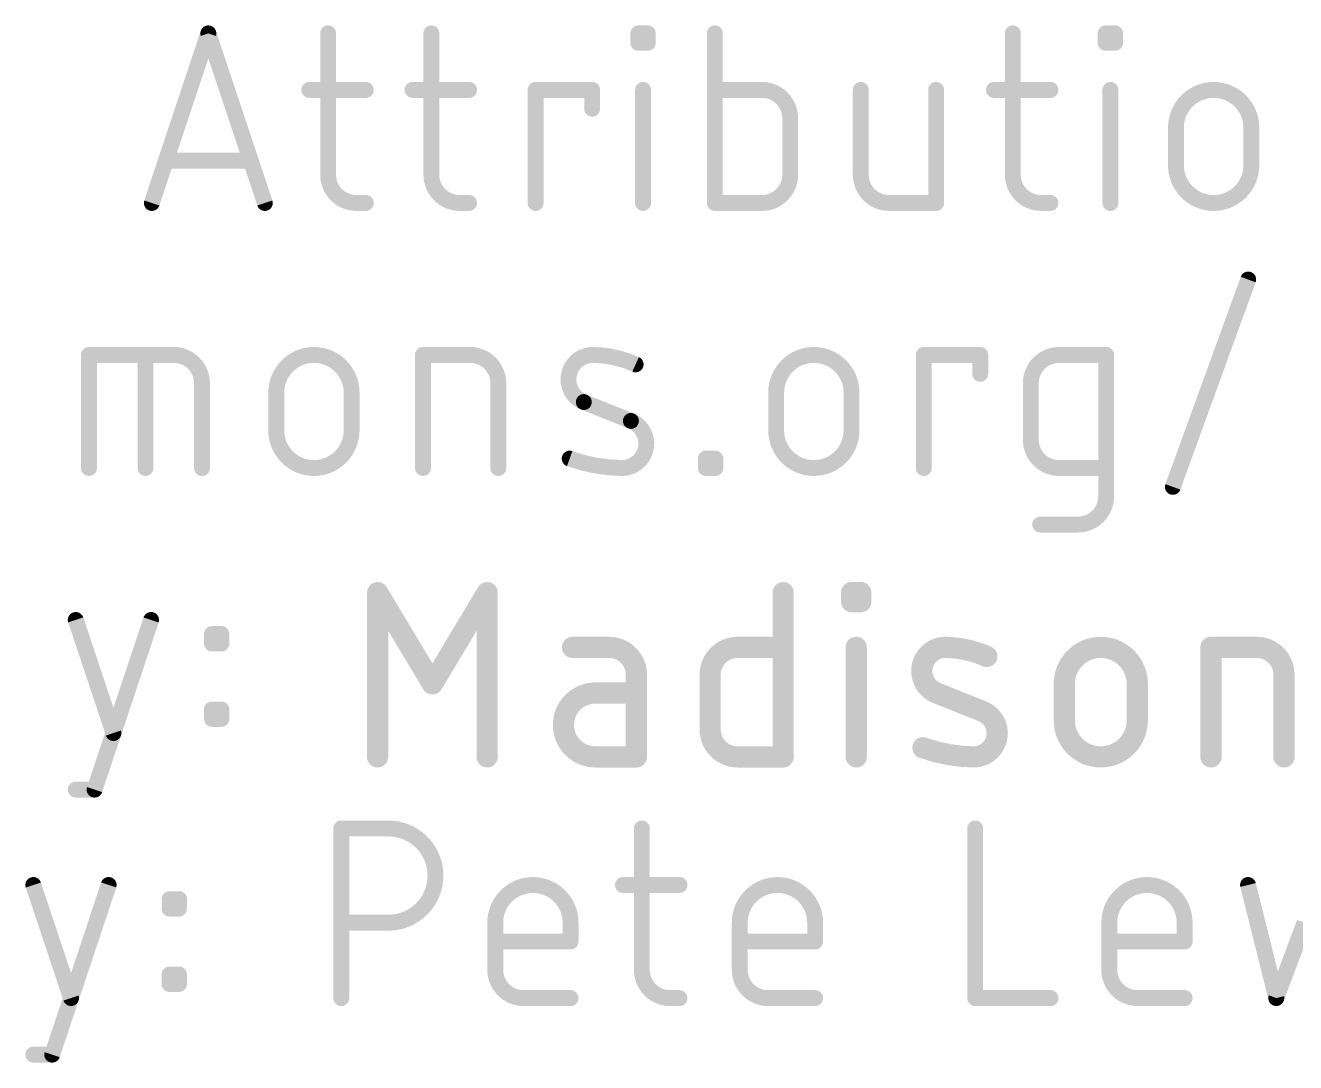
# Model space of a CAD drawing. Extents: x -27.9 to 58.7, y -12 to 40.1.
# Drawn here: x 16.16 to 28.33, y -11.97 to -2.03 of the extents above; entities that cross this region are included whole.
import ezdxf

# ---------------------------------------------------------------- set-up
doc = ezdxf.new("R2010")
doc.units = 0
doc.layers.add('51', color=53, linetype='CONTINUOUS')

msp = doc.modelspace()

# ---------------------------------------------------------------- linework, layer by layer
at = {"layer": '51'}
for points, const_width in [([(17.3673, -3.7338), (17.9091, -2.1082)], 0.1524), ([(17.9091, -2.1082), (18.451, -3.7338)], 0.1524), ([(19.0577, -2.1082), (19.0577, -3.4629)], 0.1524), ([(20.0477, -2.1082), (20.0477, -3.4629)], 0.1524), ([(22.0323, -2.1985), (22.0323, -2.1082)], 0.1524), ([(22.0323, -2.1082), (22.1226, -2.1082)], 0.1524), ([(22.1226, -2.1082), (22.1226, -2.1985)], 0.1524), ([(22.7656, -2.1082), (22.7656, -3.7338)], 0.1524), ([(25.6228, -2.1082), (25.6228, -3.4629)], 0.1524), ([(26.5132, -2.1985), (26.5132, -2.1082)], 0.1524), ([(26.5132, -2.1082), (26.6035, -2.1082)], 0.1524), ([(26.6035, -2.1082), (26.6035, -2.1985)], 0.1524), ([(22.1226, -2.1985), (22.0323, -2.1985)], 0.1524), ([(26.6035, -2.1985), (26.5132, -2.1985)], 0.1524), ([(18.8771, -2.6501), (19.4189, -2.6501)], 0.1524), ([(19.867, -2.6501), (20.4089, -2.6501)], 0.1524), ([(21.0473, -3.7338), (21.0473, -2.6501)], 0.1524), ([(21.0473, -2.6501), (21.5892, -2.6501)], 0.1524), ([(21.5892, -2.6501), (21.5892, -2.8307)], 0.1524), ([(22.0774, -3.7338), (22.0774, -2.6501)], 0.1524), ([(23.2172, -2.6501), (22.7656, -2.6501)], 0.1524), ([(24.1651, -2.6501), (24.1651, -3.4629)], 0.1524), ([(24.8876, -3.7338), (24.8876, -2.6501)], 0.1524), ([(25.4422, -2.6501), (25.984, -2.6501)], 0.1524), ([(26.5584, -3.7338), (26.5584, -2.6501)], 0.1524), ([(23.4881, -3.4629), (23.4881, -2.921)], 0.1524), ([(27.1871, -3.3726), (27.1871, -3.0113)], 0.1524), ([(27.9096, -3.0113), (27.9096, -3.3726)], 0.1524), ([(18.3155, -3.3274), (17.5027, -3.3274)], 0.1524), ([(19.3286, -3.7338), (19.4189, -3.7338)], 0.1524), ([(20.3186, -3.7338), (20.4089, -3.7338)], 0.1524), ([(22.7656, -3.7338), (23.2172, -3.7338)], 0.1524), ([(24.436, -3.7338), (24.8876, -3.7338)], 0.1524), ([(25.8937, -3.7338), (25.984, -3.7338)], 0.1524), ([(27.1575, -6.4544), (27.88, -4.4676)], 0.1524), ([(16.7645, -6.2738), (16.7645, -5.1901)], 0.1524), ([(16.7645, -5.1901), (17.5773, -5.1901)], 0.1524), ([(17.3063, -6.2738), (17.3063, -5.1901)], 0.1524), ([(19.9671, -6.2738), (19.9671, -5.1901)], 0.1524), ([(19.9671, -5.1901), (20.4187, -5.1901)], 0.1524), ([(24.7692, -6.2738), (24.7692, -5.1901)], 0.1524), ([(24.7692, -5.1901), (25.3111, -5.1901)], 0.1524), ([(25.3111, -5.1901), (25.3111, -5.3707)], 0.1524), ([(26.0664, -5.1901), (26.5179, -5.1901)], 0.1524), ([(26.5179, -5.1901), (26.5179, -6.5447)], 0.1524), ([(17.8482, -5.461), (17.8482, -6.2738)], 0.1524), ([(18.5603, -5.9126), (18.5603, -5.5513)], 0.1524), ([(19.2828, -5.5513), (19.2828, -5.9126)], 0.1524), ([(20.6896, -5.461), (20.6896, -6.2738)], 0.1524), ([(23.3539, -5.9126), (23.3539, -5.5513)], 0.1524), ([(24.0764, -5.5513), (24.0764, -5.9126)], 0.1524), ([(25.7955, -6.0029), (25.7955, -5.461)], 0.1524), ([(21.961, -5.8222), (21.5094, -5.6416)], 0.1524), ([(22.68, -6.2738), (22.68, -6.1835)], 0.1524), ([(22.68, -6.1835), (22.7703, -6.1835)], 0.1524), ([(22.7703, -6.2738), (22.68, -6.2738)], 0.1524), ([(22.7703, -6.1835), (22.7703, -6.2738)], 0.1524), ([(26.5179, -6.2738), (26.0664, -6.2738)], 0.1524), ([(26.247, -6.8157), (25.8858, -6.8157)], 0.1524), ([(19.5326, -9.0424), (19.5326, -7.4676)], 0.2032), ([(19.5326, -7.4676), (20.0575, -8.3425)], 0.2032), ([(20.0575, -8.3425), (20.5825, -7.4676)], 0.2032), ([(20.5825, -7.4676), (20.5825, -9.0424)], 0.2032), ([(23.4207, -7.4676), (23.4207, -9.0424)], 0.2032), ([(24.0779, -7.5551), (24.0779, -7.4676)], 0.2032), ([(24.0779, -7.4676), (24.1654, -7.4676)], 0.2032), ([(24.1654, -7.4676), (24.1654, -7.5551)], 0.2032), ([(24.1654, -7.5551), (24.0779, -7.5551)], 0.2032), ([(16.6378, -7.7301), (16.999, -8.8138)], 0.1524), ([(16.8184, -9.3557), (17.3603, -7.7301)], 0.1524), ([(17.9439, -7.9558), (17.9439, -7.8655)], 0.1524), ([(17.9439, -7.8655), (18.0342, -7.8655)], 0.1524), ([(18.0342, -7.8655), (18.0342, -7.9558)], 0.1524), ([(18.0342, -7.9558), (17.9439, -7.9558)], 0.1524), ([(21.7514, -7.9925), (21.4015, -7.9925)], 0.2032), ([(22.9833, -7.9925), (23.4207, -7.9925)], 0.2032), ([(24.1216, -9.0424), (24.1216, -7.9925)], 0.2032), ([(27.5232, -9.0424), (27.5232, -7.9925)], 0.2032), ([(27.5232, -7.9925), (27.9606, -7.9925)], 0.2032), ([(22.0139, -9.0424), (22.0139, -8.255)], 0.2032), ([(22.7208, -8.7799), (22.7208, -8.255)], 0.2032), ([(28.2231, -8.255), (28.2231, -9.0424)], 0.2032), ([(26.1164, -8.6924), (26.1164, -8.3425)], 0.2032), ([(26.8163, -8.3425), (26.8163, -8.6924)], 0.2032), ([(22.0139, -8.43), (21.6202, -8.43)], 0.2032), ([(25.3303, -8.605), (24.8929, -8.43)], 0.2032), ([(17.9439, -8.6783), (17.9439, -8.588)], 0.1524), ([(17.9439, -8.588), (18.0342, -8.588)], 0.1524), ([(18.0342, -8.588), (18.0342, -8.6783)], 0.1524), ([(18.0342, -8.6783), (17.9439, -8.6783)], 0.1524), ([(21.6202, -9.0424), (22.0139, -9.0424)], 0.2032), ([(23.4207, -9.0424), (22.9833, -9.0424)], 0.2032), ([(16.6378, -9.3557), (16.8184, -9.3557)], 0.1524), ([(19.1841, -11.3538), (19.1841, -9.7282)], 0.1524), ([(19.1841, -9.7282), (19.6357, -9.7282)], 0.1524), ([(22.0657, -9.7282), (22.0657, -11.0829)], 0.1524), ([(25.2622, -9.7282), (25.2622, -11.3538)], 0.1524), ([(16.2313, -10.2701), (16.5925, -11.3538)], 0.1524), ([(16.4119, -11.8957), (16.9538, -10.2701)], 0.1524), ([(21.8851, -10.2701), (22.427, -10.2701)], 0.1524), ([(27.8783, -10.2701), (28.1492, -11.3538)], 0.1524), ([(17.5374, -10.4958), (17.5374, -10.4055)], 0.1524), ([(17.5374, -10.4055), (17.6277, -10.4055)], 0.1524), ([(17.6277, -10.4055), (17.6277, -10.4958)], 0.1524), ([(17.6277, -10.4958), (17.5374, -10.4958)], 0.1524), ([(19.6357, -10.6313), (19.1841, -10.6313)], 0.1524), ([(20.6601, -11.0829), (20.6601, -10.6313)], 0.1524), ([(21.3826, -10.6313), (21.3826, -10.8119)], 0.1524), ([(23.0048, -11.0829), (23.0048, -10.6313)], 0.1524), ([(23.7273, -10.6313), (23.7273, -10.8119)], 0.1524), ([(26.5479, -11.0829), (26.5479, -10.6313)], 0.1524), ([(27.2704, -10.6313), (27.2704, -10.8119)], 0.1524), ([(28.1492, -11.3538), (28.4202, -10.6313)], 0.1524), ([(21.3826, -10.8119), (20.6601, -10.8119)], 0.1524), ([(23.7273, -10.8119), (23.0048, -10.8119)], 0.1524), ([(27.2704, -10.8119), (26.5479, -10.8119)], 0.1524), ([(17.5374, -11.2183), (17.5374, -11.128)], 0.1524), ([(17.5374, -11.128), (17.6277, -11.128)], 0.1524), ([(17.6277, -11.128), (17.6277, -11.2183)], 0.1524), ([(17.6277, -11.2183), (17.5374, -11.2183)], 0.1524), ([(21.3826, -11.3538), (20.9311, -11.3538)], 0.1524), ([(22.3367, -11.3538), (22.427, -11.3538)], 0.1524), ([(23.7273, -11.3538), (23.2758, -11.3538)], 0.1524), ([(25.2622, -11.3538), (25.9847, -11.3538)], 0.1524), ([(27.2704, -11.3538), (26.8188, -11.3538)], 0.1524), ([(16.2313, -11.8957), (16.4119, -11.8957)], 0.1524)]:
    msp.add_lwpolyline(points, dxfattribs=dict(at, const_width=const_width))
for points, const_width in [([(17.9453, -2.0962, 1), (17.873, -2.1202)], 0.0762), ([(17.9453, -2.1202, 1), (17.873, -2.0962)], 0.0762), ([(19.0958, -2.1082, 1), (19.0196, -2.1082)], 0.0762), ([(20.0858, -2.1082, 1), (20.0096, -2.1082)], 0.0762), ([(22.0704, -2.1082, 1), (21.9942, -2.1082)], 0.0762), ([(22.0323, -2.0701, 1), (22.0323, -2.1463)], 0.0762), ([(22.1607, -2.1082, 1), (22.0845, -2.1082)], 0.0762), ([(22.1226, -2.1463, 1), (22.1226, -2.0701)], 0.0762), ([(22.8037, -2.1082, 1), (22.7275, -2.1082)], 0.0762), ([(25.6609, -2.1082, 1), (25.5847, -2.1082)], 0.0762), ([(26.5513, -2.1082, 1), (26.4751, -2.1082)], 0.0762), ([(26.5132, -2.0701, 1), (26.5132, -2.1463)], 0.0762), ([(26.6416, -2.1082, 1), (26.5654, -2.1082)], 0.0762), ([(26.6035, -2.1463, 1), (26.6035, -2.0701)], 0.0762), ([(22.0323, -2.1604, 1), (22.0323, -2.2366)], 0.0762), ([(21.9942, -2.1985, 1), (22.0704, -2.1985)], 0.0762), ([(22.0845, -2.1985, 1), (22.1607, -2.1985)], 0.0762), ([(22.1226, -2.2366, 1), (22.1226, -2.1604)], 0.0762), ([(26.5132, -2.1604, 1), (26.5132, -2.2366)], 0.0762), ([(26.4751, -2.1985, 1), (26.5513, -2.1985)], 0.0762), ([(26.5654, -2.1985, 1), (26.6416, -2.1985)], 0.0762), ([(26.6035, -2.2366, 1), (26.6035, -2.1604)], 0.0762), ([(18.8771, -2.612, 1), (18.8771, -2.6882)], 0.0762), ([(19.4189, -2.6882, 1), (19.4189, -2.612)], 0.0762), ([(19.867, -2.612, 1), (19.867, -2.6882)], 0.0762), ([(20.4089, -2.6882, 1), (20.4089, -2.612)], 0.0762), ([(21.0854, -2.6501, 1), (21.0092, -2.6501)], 0.0762), ([(21.0473, -2.612, 1), (21.0473, -2.6882)], 0.0762), ([(21.6273, -2.6501, 1), (21.5511, -2.6501)], 0.0762), ([(21.5892, -2.6882, 1), (21.5892, -2.612)], 0.0762), ([(22.1155, -2.6501, 1), (22.0393, -2.6501)], 0.0762), ([(22.7656, -2.612, 1), (22.7656, -2.6882)], 0.0762), ([(23.4881, -2.921, 0.4142), (23.2172, -2.6501)], 0.1524), ([(23.2172, -2.612, 1), (23.2172, -2.6882)], 0.0762), ([(23.2172, -2.6882, 1), (23.2172, -2.612)], 0.0762), ([(24.2032, -2.6501, 1), (24.127, -2.6501)], 0.0762), ([(24.9257, -2.6501, 1), (24.8495, -2.6501)], 0.0762), ([(25.4422, -2.612, 1), (25.4422, -2.6882)], 0.0762), ([(25.984, -2.6882, 1), (25.984, -2.612)], 0.0762), ([(26.5965, -2.6501, 1), (26.5203, -2.6501)], 0.0762), ([(27.9096, -3.0113, 1), (27.1871, -3.0113)], 0.1524), ([(21.5511, -2.8307, 1), (21.6273, -2.8307)], 0.0762), ([(23.5262, -2.921, 1), (23.45, -2.921)], 0.0762), ([(23.45, -2.921, 1), (23.5262, -2.921)], 0.0762), ([(27.2252, -3.0113, 1), (27.149, -3.0113)], 0.0762), ([(27.149, -3.0113, 1), (27.2252, -3.0113)], 0.0762), ([(27.9477, -3.0113, 1), (27.8715, -3.0113)], 0.0762), ([(27.8715, -3.0113, 1), (27.9477, -3.0113)], 0.0762), ([(17.5027, -3.2893, 1), (17.5027, -3.3655)], 0.0762), ([(18.3155, -3.3655, 1), (18.3155, -3.2893)], 0.0762), ([(19.0577, -3.4629, 0.4142), (19.3286, -3.7338)], 0.1524), ([(19.0958, -3.4629, 1), (19.0196, -3.4629)], 0.0762), ([(20.0477, -3.4629, 0.4142), (20.3186, -3.7338)], 0.1524), ([(20.0858, -3.4629, 1), (20.0096, -3.4629)], 0.0762), ([(23.2172, -3.7338, 0.4142), (23.4881, -3.4629)], 0.1524), ([(23.5262, -3.4629, 1), (23.45, -3.4629)], 0.0762), ([(24.1651, -3.4629, 0.4142), (24.436, -3.7338)], 0.1524), ([(24.2032, -3.4629, 1), (24.127, -3.4629)], 0.0762), ([(25.6228, -3.4629, 0.4142), (25.8937, -3.7338)], 0.1524), ([(25.6609, -3.4629, 1), (25.5847, -3.4629)], 0.0762), ([(27.1871, -3.3726, 1), (27.9096, -3.3726)], 0.1524), ([(27.2252, -3.3726, 1), (27.149, -3.3726)], 0.0762), ([(27.149, -3.3726, 1), (27.2252, -3.3726)], 0.0762), ([(27.9477, -3.3726, 1), (27.8715, -3.3726)], 0.0762), ([(27.8715, -3.3726, 1), (27.9477, -3.3726)], 0.0762), ([(19.0196, -3.4629, 1), (19.0958, -3.4629)], 0.0762), ([(20.0096, -3.4629, 1), (20.0858, -3.4629)], 0.0762), ([(23.45, -3.4629, 1), (23.5262, -3.4629)], 0.0762), ([(24.127, -3.4629, 1), (24.2032, -3.4629)], 0.0762), ([(25.5847, -3.4629, 1), (25.6609, -3.4629)], 0.0762), ([(17.3311, -3.7218, 1), (17.4034, -3.7458)], 0.0762), ([(18.4148, -3.7458, 1), (18.4871, -3.7218)], 0.0762), ([(19.3286, -3.6957, 1), (19.3286, -3.7719)], 0.0762), ([(19.3286, -3.7719, 1), (19.3286, -3.6957)], 0.0762), ([(19.4189, -3.7719, 1), (19.4189, -3.6957)], 0.0762), ([(20.3186, -3.6957, 1), (20.3186, -3.7719)], 0.0762), ([(20.3186, -3.7719, 1), (20.3186, -3.6957)], 0.0762), ([(20.4089, -3.7719, 1), (20.4089, -3.6957)], 0.0762), ([(21.0092, -3.7338, 1), (21.0854, -3.7338)], 0.0762), ([(22.0393, -3.7338, 1), (22.1155, -3.7338)], 0.0762), ([(22.7656, -3.6957, 1), (22.7656, -3.7719)], 0.0762), ([(22.7275, -3.7338, 1), (22.8037, -3.7338)], 0.0762), ([(23.2172, -3.6957, 1), (23.2172, -3.7719)], 0.0762), ([(23.2172, -3.7719, 1), (23.2172, -3.6957)], 0.0762), ([(24.436, -3.6957, 1), (24.436, -3.7719)], 0.0762), ([(24.436, -3.7719, 1), (24.436, -3.6957)], 0.0762), ([(24.8495, -3.7338, 1), (24.9257, -3.7338)], 0.0762), ([(24.8876, -3.7719, 1), (24.8876, -3.6957)], 0.0762), ([(25.8937, -3.6957, 1), (25.8937, -3.7719)], 0.0762), ([(25.8937, -3.7719, 1), (25.8937, -3.6957)], 0.0762), ([(25.984, -3.7719, 1), (25.984, -3.6957)], 0.0762), ([(26.5203, -3.7338, 1), (26.5965, -3.7338)], 0.0762), ([(27.9158, -4.4806, 1), (27.8442, -4.4546)], 0.0762), ([(16.8026, -5.1901, 1), (16.7264, -5.1901)], 0.0762), ([(16.7645, -5.152, 1), (16.7645, -5.2282)], 0.0762), ([(17.3444, -5.1901, 1), (17.2682, -5.1901)], 0.0762), ([(17.8482, -5.461, 0.4142), (17.5773, -5.1901)], 0.1524), ([(17.5773, -5.152, 1), (17.5773, -5.2282)], 0.0762), ([(17.5773, -5.2282, 1), (17.5773, -5.152)], 0.0762), ([(19.2828, -5.5513, 1), (18.5603, -5.5513)], 0.1524), ([(20.0052, -5.1901, 1), (19.929, -5.1901)], 0.0762), ([(19.9671, -5.152, 1), (19.9671, -5.2282)], 0.0762), ([(20.6896, -5.461, 0.4142), (20.4187, -5.1901)], 0.1524), ([(20.4187, -5.152, 1), (20.4187, -5.2282)], 0.0762), ([(20.4187, -5.2282, 1), (20.4187, -5.152)], 0.0762), ([(21.5997, -5.1901, 0.8318), (21.5094, -5.6416)], 0.1524), ([(22.0061, -5.2804, 0.1026), (21.5997, -5.1901)], 0.1524), ([(21.6003, -5.152, 1), (21.5992, -5.2282)], 0.0762), ([(21.5992, -5.2282, 1), (21.6003, -5.152)], 0.0762), ([(24.0764, -5.5513, 1), (23.3539, -5.5513)], 0.1524), ([(24.8073, -5.1901, 1), (24.7311, -5.1901)], 0.0762), ([(24.7692, -5.152, 1), (24.7692, -5.2282)], 0.0762), ([(25.3492, -5.1901, 1), (25.273, -5.1901)], 0.0762), ([(25.3111, -5.2282, 1), (25.3111, -5.152)], 0.0762), ([(26.0664, -5.1901, 0.4142), (25.7955, -5.461)], 0.1524), ([(26.0664, -5.152, 1), (26.0664, -5.2282)], 0.0762), ([(26.0664, -5.2282, 1), (26.0664, -5.152)], 0.0762), ([(26.556, -5.1901, 1), (26.4798, -5.1901)], 0.0762), ([(26.5179, -5.2282, 1), (26.5179, -5.152)], 0.0762), ([(21.9905, -5.3151, 1), (22.0218, -5.2456)], 0.0762), ([(25.273, -5.3707, 1), (25.3492, -5.3707)], 0.0762), ([(17.8863, -5.461, 1), (17.8101, -5.461)], 0.0762), ([(17.8101, -5.461, 1), (17.8863, -5.461)], 0.0762), ([(18.5984, -5.5513, 1), (18.5222, -5.5513)], 0.0762), ([(19.3209, -5.5513, 1), (19.2447, -5.5513)], 0.0762), ([(20.7277, -5.461, 1), (20.6515, -5.461)], 0.0762), ([(20.6515, -5.461, 1), (20.7277, -5.461)], 0.0762), ([(23.392, -5.5513, 1), (23.3158, -5.5513)], 0.0762), ([(24.1145, -5.5513, 1), (24.0383, -5.5513)], 0.0762), ([(25.8336, -5.461, 1), (25.7574, -5.461)], 0.0762), ([(25.7574, -5.461, 1), (25.8336, -5.461)], 0.0762), ([(18.5222, -5.5513, 1), (18.5984, -5.5513)], 0.0762), ([(19.2447, -5.5513, 1), (19.3209, -5.5513)], 0.0762), ([(21.5236, -5.6063, 1), (21.4953, -5.677)], 0.0762), ([(21.4953, -5.677, 1), (21.5236, -5.6062)], 0.0762), ([(23.3158, -5.5513, 1), (23.392, -5.5513)], 0.0762), ([(24.0383, -5.5513, 1), (24.1145, -5.5513)], 0.0762), ([(18.5603, -5.9126, 1), (19.2828, -5.9126)], 0.1524), ([(18.5984, -5.9126, 1), (18.5222, -5.9126)], 0.0762), ([(19.3209, -5.9126, 1), (19.2447, -5.9126)], 0.0762), ([(21.8707, -6.2738, 0.8318), (21.961, -5.8222)], 0.1524), ([(21.9751, -5.7869, 1), (21.9468, -5.8576)], 0.0762), ([(21.9468, -5.8576, 1), (21.9751, -5.7869)], 0.0762), ([(23.3539, -5.9126, 1), (24.0764, -5.9126)], 0.1524), ([(23.392, -5.9126, 1), (23.3158, -5.9126)], 0.0762), ([(24.1145, -5.9126, 1), (24.0383, -5.9126)], 0.0762), ([(18.5222, -5.9126, 1), (18.5984, -5.9126)], 0.0762), ([(19.2447, -5.9126, 1), (19.3209, -5.9126)], 0.0762), ([(23.3158, -5.9126, 1), (23.392, -5.9126)], 0.0762), ([(24.0383, -5.9126, 1), (24.1145, -5.9126)], 0.0762), ([(25.7955, -6.0029, 0.4142), (26.0664, -6.2738)], 0.1524), ([(25.8336, -6.0029, 1), (25.7574, -6.0029)], 0.0762), ([(25.7574, -6.0029, 1), (25.8336, -6.0029)], 0.0762), ([(21.3868, -6.1476, 1), (21.361, -6.2193)], 0.0762), ([(21.3739, -6.1835, 0.083), (21.8707, -6.2738)], 0.1524), ([(21.8712, -6.2357, 1), (21.8701, -6.3119)], 0.0762), ([(21.8701, -6.3119, 1), (21.8712, -6.2357)], 0.0762), ([(22.7181, -6.1835, 1), (22.6419, -6.1835)], 0.0762), ([(22.68, -6.1454, 1), (22.68, -6.2216)], 0.0762), ([(22.68, -6.2357, 1), (22.68, -6.3119)], 0.0762), ([(22.8084, -6.1835, 1), (22.7322, -6.1835)], 0.0762), ([(22.7703, -6.2216, 1), (22.7703, -6.1454)], 0.0762), ([(22.7703, -6.3119, 1), (22.7703, -6.2357)], 0.0762), ([(26.0664, -6.2357, 1), (26.0664, -6.3119)], 0.0762), ([(26.0664, -6.3119, 1), (26.0664, -6.2357)], 0.0762), ([(26.5179, -6.3119, 1), (26.5179, -6.2357)], 0.0762), ([(16.7264, -6.2738, 1), (16.8026, -6.2738)], 0.0762), ([(17.2682, -6.2738, 1), (17.3444, -6.2738)], 0.0762), ([(17.8101, -6.2738, 1), (17.8863, -6.2738)], 0.0762), ([(19.929, -6.2738, 1), (20.0052, -6.2738)], 0.0762), ([(20.6515, -6.2738, 1), (20.7277, -6.2738)], 0.0762), ([(22.6419, -6.2738, 1), (22.7181, -6.2738)], 0.0762), ([(22.7322, -6.2738, 1), (22.8084, -6.2738)], 0.0762), ([(24.7311, -6.2738, 1), (24.8073, -6.2738)], 0.0762), ([(27.1217, -6.4414, 1), (27.1933, -6.4674)], 0.0762), ([(26.247, -6.8157, 0.4142), (26.5179, -6.5447)], 0.1524), ([(26.556, -6.5447, 1), (26.4798, -6.5447)], 0.0762), ([(26.4798, -6.5447, 1), (26.556, -6.5447)], 0.0762), ([(25.8858, -6.7776, 1), (25.8858, -6.8538)], 0.0762), ([(26.247, -6.7776, 1), (26.247, -6.8538)], 0.0762), ([(26.247, -6.8538, 1), (26.247, -6.7776)], 0.0762), ([(19.5834, -7.4676, 1), (19.4818, -7.4676)], 0.1016), ([(19.5762, -7.4415, 1), (19.489, -7.4937)], 0.1016), ([(20.6333, -7.4676, 1), (20.5317, -7.4676)], 0.1016), ([(20.626, -7.4937, 1), (20.5389, -7.4415)], 0.1016), ([(23.4715, -7.4676, 1), (23.3699, -7.4676)], 0.1016), ([(24.1287, -7.4676, 1), (24.0271, -7.4676)], 0.1016), ([(24.0779, -7.4168, 1), (24.0779, -7.5184)], 0.1016), ([(24.2162, -7.4676, 1), (24.1146, -7.4676)], 0.1016), ([(24.1654, -7.5184, 1), (24.1654, -7.4168)], 0.1016), ([(24.0779, -7.5043, 1), (24.0779, -7.6059)], 0.1016), ([(24.0271, -7.5551, 1), (24.1287, -7.5551)], 0.1016), ([(24.1146, -7.5551, 1), (24.2162, -7.5551)], 0.1016), ([(24.1654, -7.6059, 1), (24.1654, -7.5043)], 0.1016), ([(16.6739, -7.718, 1), (16.6016, -7.7421)], 0.0762), ([(17.3964, -7.7421, 1), (17.3241, -7.718)], 0.0762), ([(17.982, -7.8655, 1), (17.9058, -7.8655)], 0.0762), ([(17.9439, -7.8274, 1), (17.9439, -7.9036)], 0.0762), ([(18.0723, -7.8655, 1), (17.9961, -7.8655)], 0.0762), ([(18.0342, -7.9036, 1), (18.0342, -7.8274)], 0.0762), ([(17.9439, -7.9177, 1), (17.9439, -7.9939)], 0.0762), ([(18.0342, -7.9939, 1), (18.0342, -7.9177)], 0.0762), ([(21.4015, -7.9417, 1), (21.4015, -8.0433)], 0.1016), ([(22.0139, -8.255, 0.4142), (21.7514, -7.9925)], 0.2032), ([(21.7514, -7.9417, 1), (21.7514, -8.0433)], 0.1016), ([(21.7514, -8.0433, 1), (21.7514, -7.9417)], 0.1016), ([(22.9833, -7.9925, 0.4142), (22.7208, -8.255)], 0.2032), ([(22.9833, -7.9417, 1), (22.9833, -8.0433)], 0.1016), ([(22.9833, -8.0433, 1), (22.9833, -7.9417)], 0.1016), ([(23.4207, -8.0433, 1), (23.4207, -7.9417)], 0.1016), ([(24.1724, -7.9925, 1), (24.0708, -7.9925)], 0.1016), ([(24.9804, -7.9925, 0.8318), (24.8929, -8.43)], 0.2032), ([(25.3741, -8.08, 0.1025), (24.9804, -7.9925)], 0.2032), ([(24.9811, -7.9417, 1), (24.9797, -8.0433)], 0.1016), ([(24.9797, -8.0433, 1), (24.9811, -7.9417)], 0.1016), ([(26.8163, -8.3425, 1), (26.1164, -8.3425)], 0.2032), ([(27.574, -7.9925, 1), (27.4724, -7.9925)], 0.1016), ([(27.5232, -7.9417, 1), (27.5232, -8.0433)], 0.1016), ([(28.2231, -8.255, 0.4142), (27.9606, -7.9925)], 0.2032), ([(27.9606, -7.9417, 1), (27.9606, -8.0433)], 0.1016), ([(27.9606, -8.0433, 1), (27.9606, -7.9417)], 0.1016), ([(17.9058, -7.9558, 1), (17.982, -7.9558)], 0.0762), ([(17.9961, -7.9558, 1), (18.0723, -7.9558)], 0.0762), ([(25.3532, -8.1263, 1), (25.3949, -8.0337)], 0.1016), ([(22.0647, -8.255, 1), (21.9631, -8.255)], 0.1016), ([(22.7716, -8.255, 1), (22.67, -8.255)], 0.1016), ([(28.2739, -8.255, 1), (28.1723, -8.255)], 0.1016), ([(20.014, -8.3164, 1), (20.1011, -8.3686)], 0.1016), ([(20.014, -8.3686, 1), (20.1011, -8.3164)], 0.1016), ([(21.9631, -8.255, 1), (22.0647, -8.255)], 0.1016), ([(22.67, -8.255, 1), (22.7716, -8.255)], 0.1016), ([(26.1672, -8.3425, 1), (26.0656, -8.3425)], 0.1016), ([(26.8671, -8.3425, 1), (26.7655, -8.3425)], 0.1016), ([(28.1723, -8.255, 1), (28.2739, -8.255)], 0.1016), ([(21.6202, -8.43, 1), (21.6202, -9.0424)], 0.2032), ([(21.6202, -8.3792, 1), (21.6202, -8.4808)], 0.1016), ([(21.6202, -8.4808, 1), (21.6202, -8.3792)], 0.1016), ([(22.0139, -8.4808, 1), (22.0139, -8.3792)], 0.1016), ([(24.9118, -8.3828, 1), (24.874, -8.4771)], 0.1016), ([(24.874, -8.4771, 1), (24.9118, -8.3828)], 0.1016), ([(26.0656, -8.3425, 1), (26.1672, -8.3425)], 0.1016), ([(26.7655, -8.3425, 1), (26.8671, -8.3425)], 0.1016), ([(17.982, -8.588, 1), (17.9058, -8.588)], 0.0762), ([(17.9439, -8.5499, 1), (17.9439, -8.6261)], 0.0762), ([(18.0723, -8.588, 1), (17.9961, -8.588)], 0.0762), ([(18.0342, -8.6261, 1), (18.0342, -8.5499)], 0.0762), ([(25.2429, -9.0424, 0.8318), (25.3303, -8.605)], 0.2032), ([(25.3492, -8.5578, 1), (25.3115, -8.6521)], 0.1016), ([(25.3115, -8.6521, 1), (25.3492, -8.5578)], 0.1016), ([(17.9439, -8.6402, 1), (17.9439, -8.7164)], 0.0762), ([(17.9058, -8.6783, 1), (17.982, -8.6783)], 0.0762), ([(17.9961, -8.6783, 1), (18.0723, -8.6783)], 0.0762), ([(18.0342, -8.7164, 1), (18.0342, -8.6402)], 0.0762), ([(26.1164, -8.6924, 1), (26.8163, -8.6924)], 0.2032), ([(26.1672, -8.6924, 1), (26.0656, -8.6924)], 0.1016), ([(26.0656, -8.6924, 1), (26.1672, -8.6924)], 0.1016), ([(26.8671, -8.6924, 1), (26.7655, -8.6924)], 0.1016), ([(26.7655, -8.6924, 1), (26.8671, -8.6924)], 0.1016), ([(16.9629, -8.8258, 1), (17.0352, -8.8018)], 0.0762), ([(22.7208, -8.7799, 0.4142), (22.9833, -9.0424)], 0.2032), ([(22.7716, -8.7799, 1), (22.67, -8.7799)], 0.1016), ([(22.67, -8.7799, 1), (22.7716, -8.7799)], 0.1016), ([(24.7617, -8.9549, 0.083), (25.2429, -9.0424)], 0.2032), ([(24.7789, -8.9071, 1), (24.7445, -9.0027)], 0.1016), ([(19.4818, -9.0424, 1), (19.5834, -9.0424)], 0.1016), ([(20.5317, -9.0424, 1), (20.6333, -9.0424)], 0.1016), ([(21.6202, -8.9916, 1), (21.6202, -9.0932)], 0.1016), ([(21.6202, -9.0932, 1), (21.6202, -8.9916)], 0.1016), ([(21.9631, -9.0424, 1), (22.0647, -9.0424)], 0.1016), ([(22.0139, -9.0932, 1), (22.0139, -8.9916)], 0.1016), ([(22.9833, -8.9916, 1), (22.9833, -9.0932)], 0.1016), ([(22.9833, -9.0932, 1), (22.9833, -8.9916)], 0.1016), ([(23.3699, -9.0424, 1), (23.4715, -9.0424)], 0.1016), ([(23.4207, -9.0932, 1), (23.4207, -8.9916)], 0.1016), ([(24.0708, -9.0424, 1), (24.1724, -9.0424)], 0.1016), ([(25.2436, -8.9916, 1), (25.2421, -9.0932)], 0.1016), ([(25.2421, -9.0932, 1), (25.2436, -8.9916)], 0.1016), ([(27.4724, -9.0424, 1), (27.574, -9.0424)], 0.1016), ([(28.1723, -9.0424, 1), (28.2739, -9.0424)], 0.1016), ([(16.6378, -9.3176, 1), (16.6378, -9.3938)], 0.0762), ([(16.7823, -9.3436, 1), (16.8546, -9.3677)], 0.0762), ([(16.8184, -9.3938, 1), (16.8184, -9.3176)], 0.0762), ([(19.2222, -9.7282, 1), (19.146, -9.7282)], 0.0762), ([(19.1841, -9.6901, 1), (19.1841, -9.7663)], 0.0762), ([(19.6357, -10.6313, 1), (19.6357, -9.7282)], 0.1524), ([(19.6357, -9.6901, 1), (19.6357, -9.7663)], 0.0762), ([(19.6357, -9.7663, 1), (19.6357, -9.6901)], 0.0762), ([(22.1038, -9.7282, 1), (22.0276, -9.7282)], 0.0762), ([(25.3003, -9.7282, 1), (25.2241, -9.7282)], 0.0762), ([(16.2674, -10.258, 1), (16.1952, -10.2821)], 0.0762), ([(16.9899, -10.2821, 1), (16.9176, -10.258)], 0.0762), ([(21.3826, -10.6313, 1), (20.6601, -10.6313)], 0.1524), ([(21.8851, -10.232, 1), (21.8851, -10.3082)], 0.0762), ([(22.427, -10.3082, 1), (22.427, -10.232)], 0.0762), ([(23.7273, -10.6313, 1), (23.0048, -10.6313)], 0.1524), ([(27.2704, -10.6313, 1), (26.5479, -10.6313)], 0.1524), ([(27.9153, -10.2608, 1), (27.8413, -10.2793)], 0.0762), ([(17.5755, -10.4055, 1), (17.4993, -10.4055)], 0.0762), ([(17.5374, -10.3674, 1), (17.5374, -10.4436)], 0.0762), ([(17.6658, -10.4055, 1), (17.5896, -10.4055)], 0.0762), ([(17.6277, -10.4436, 1), (17.6277, -10.3674)], 0.0762), ([(17.5374, -10.4577, 1), (17.5374, -10.5339)], 0.0762), ([(17.4993, -10.4958, 1), (17.5755, -10.4958)], 0.0762), ([(17.5896, -10.4958, 1), (17.6658, -10.4958)], 0.0762), ([(17.6277, -10.5339, 1), (17.6277, -10.4577)], 0.0762), ([(19.1841, -10.5932, 1), (19.1841, -10.6694)], 0.0762), ([(19.6357, -10.5932, 1), (19.6357, -10.6694)], 0.0762), ([(19.6357, -10.6694, 1), (19.6357, -10.5932)], 0.0762), ([(20.6982, -10.6313, 1), (20.622, -10.6313)], 0.0762), ([(20.622, -10.6313, 1), (20.6982, -10.6313)], 0.0762), ([(21.4207, -10.6313, 1), (21.3445, -10.6313)], 0.0762), ([(21.3445, -10.6313, 1), (21.4207, -10.6313)], 0.0762), ([(23.0429, -10.6313, 1), (22.9667, -10.6313)], 0.0762), ([(22.9667, -10.6313, 1), (23.0429, -10.6313)], 0.0762), ([(23.7654, -10.6313, 1), (23.6892, -10.6313)], 0.0762), ([(23.6892, -10.6313, 1), (23.7654, -10.6313)], 0.0762), ([(26.586, -10.6313, 1), (26.5098, -10.6313)], 0.0762), ([(26.5098, -10.6313, 1), (26.586, -10.6313)], 0.0762), ([(27.3085, -10.6313, 1), (27.2323, -10.6313)], 0.0762), ([(27.2323, -10.6313, 1), (27.3085, -10.6313)], 0.0762), ([(20.6601, -10.7738, 1), (20.6601, -10.85)], 0.0762), ([(21.3445, -10.8119, 1), (21.4207, -10.8119)], 0.0762), ([(21.3826, -10.85, 1), (21.3826, -10.7738)], 0.0762), ([(23.0048, -10.7738, 1), (23.0048, -10.85)], 0.0762), ([(23.6892, -10.8119, 1), (23.7654, -10.8119)], 0.0762), ([(23.7273, -10.85, 1), (23.7273, -10.7738)], 0.0762), ([(26.5479, -10.7738, 1), (26.5479, -10.85)], 0.0762), ([(27.2323, -10.8119, 1), (27.3085, -10.8119)], 0.0762), ([(27.2704, -10.85, 1), (27.2704, -10.7738)], 0.0762), ([(17.5755, -11.128, 1), (17.4993, -11.128)], 0.0762), ([(17.5374, -11.0899, 1), (17.5374, -11.1661)], 0.0762), ([(17.6658, -11.128, 1), (17.5896, -11.128)], 0.0762), ([(17.6277, -11.1661, 1), (17.6277, -11.0899)], 0.0762), ([(20.6601, -11.0829, 0.4142), (20.9311, -11.3538)], 0.1524), ([(20.6982, -11.0829, 1), (20.622, -11.0829)], 0.0762), ([(20.622, -11.0829, 1), (20.6982, -11.0829)], 0.0762), ([(22.0657, -11.0829, 0.4142), (22.3367, -11.3538)], 0.1524), ([(22.1038, -11.0829, 1), (22.0276, -11.0829)], 0.0762), ([(22.0276, -11.0829, 1), (22.1038, -11.0829)], 0.0762), ([(23.0048, -11.0829, 0.4142), (23.2758, -11.3538)], 0.1524), ([(23.0429, -11.0829, 1), (22.9667, -11.0829)], 0.0762), ([(22.9667, -11.0829, 1), (23.0429, -11.0829)], 0.0762), ([(26.5479, -11.0829, 0.4142), (26.8188, -11.3538)], 0.1524), ([(26.586, -11.0829, 1), (26.5098, -11.0829)], 0.0762), ([(26.5098, -11.0829, 1), (26.586, -11.0829)], 0.0762), ([(17.5374, -11.1802, 1), (17.5374, -11.2564)], 0.0762), ([(17.4993, -11.2183, 1), (17.5755, -11.2183)], 0.0762), ([(17.5896, -11.2183, 1), (17.6658, -11.2183)], 0.0762), ([(17.6277, -11.2564, 1), (17.6277, -11.1802)], 0.0762), ([(16.5564, -11.3658, 1), (16.6287, -11.3418)], 0.0762), ([(19.146, -11.3538, 1), (19.2222, -11.3538)], 0.0762), ([(20.9311, -11.3157, 1), (20.9311, -11.3919)], 0.0762), ([(20.9311, -11.3919, 1), (20.9311, -11.3157)], 0.0762), ([(21.3826, -11.3919, 1), (21.3826, -11.3157)], 0.0762), ([(22.3367, -11.3157, 1), (22.3367, -11.3919)], 0.0762), ([(22.3367, -11.3919, 1), (22.3367, -11.3157)], 0.0762), ([(22.427, -11.3919, 1), (22.427, -11.3157)], 0.0762), ([(23.2758, -11.3157, 1), (23.2758, -11.3919)], 0.0762), ([(23.2758, -11.3919, 1), (23.2758, -11.3157)], 0.0762), ([(23.7273, -11.3919, 1), (23.7273, -11.3157)], 0.0762), ([(25.2622, -11.3157, 1), (25.2622, -11.3919)], 0.0762), ([(25.2241, -11.3538, 1), (25.3003, -11.3538)], 0.0762), ([(25.9847, -11.3919, 1), (25.9847, -11.3157)], 0.0762), ([(26.8188, -11.3157, 1), (26.8188, -11.3919)], 0.0762), ([(26.8188, -11.3919, 1), (26.8188, -11.3157)], 0.0762), ([(27.2704, -11.3919, 1), (27.2704, -11.3157)], 0.0762), ([(28.1136, -11.3404, 1), (28.1849, -11.3672)], 0.0762), ([(28.1123, -11.363, 1), (28.1862, -11.3446)], 0.0762), ([(16.2313, -11.8576, 1), (16.2313, -11.9338)], 0.0762), ([(16.3758, -11.8836, 1), (16.4481, -11.9077)], 0.0762), ([(16.4119, -11.9338, 1), (16.4119, -11.8576)], 0.0762)]:
    msp.add_lwpolyline(points, format="xyb", dxfattribs=dict(at, const_width=const_width))

doc.saveas('drawing.dxf')
